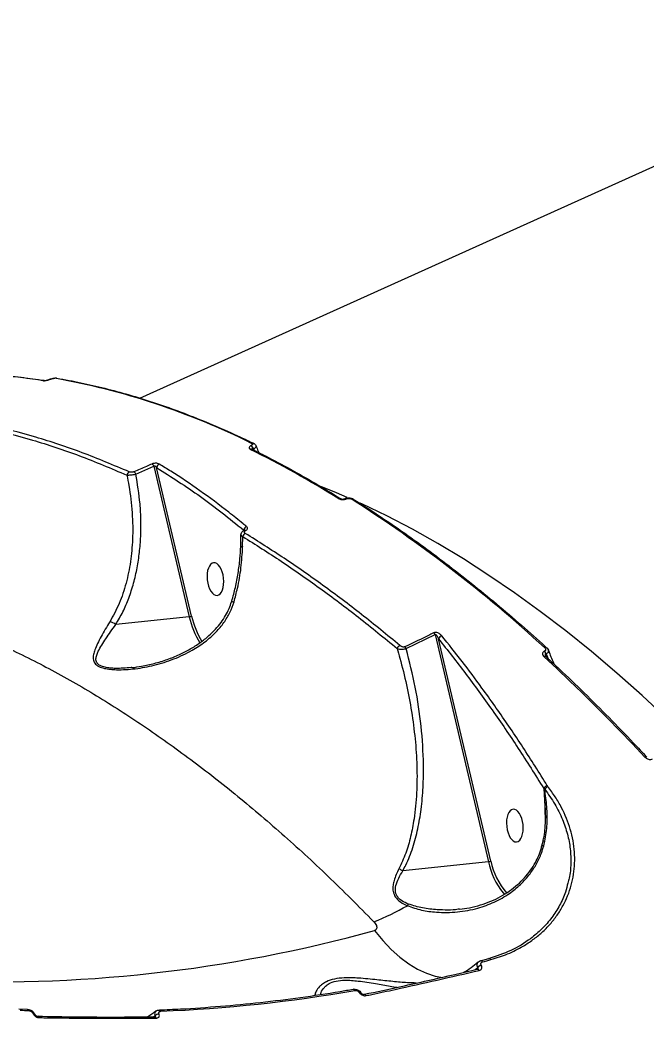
# Model space of a CAD drawing. Header units: millimetres. Extents: x -8422 to 28150, y -6982 to 5510.
# Drawn here: x 2952.8 to 3130.9, y 1674.9 to 1960.7 of the extents above; entities that cross this region are included whole.
import ezdxf

# ---------------------------------------------------------------- set-up
doc = ezdxf.new("R2010")
doc.units = ezdxf.units.MM
doc.layers.add('DIKOM_ОБЪЕКТ', color=7, linetype='Continuous')
doc.layers.add('DIKOM_РАЗМЕР_ОБЪЕКТА', color=7, linetype='Continuous')
doc.styles.add('style1', font='arial.ttf', dxfattribs={"width": 0.8})
doc.dimstyles.new('1-50', dxfattribs={"dimtxt": 300, "dimasz": 200, "dimexe": 100, "dimexo": 0, "dimgap": 100, "dimtad": 1, "dimdec": 0, "dimtxsty": 'style1', "dimcen": 0, "dimclrd": 7, "dimclre": 7, "dimadec": 1, "dimazin": 2, "dimtfac": 1, "dimtdec": 0, "dimtmove": 1, "dimatfit": 3, "dimfxl": 0, "dimlwd": 25, "dimlwe": 18, "dimarcsym": 0})

# ---------------------------------------------------------------- blocks, each defined once
blk = doc.blocks.new('*D1')
at = {"layer": 'Defpoints', "color": 0, "transparency": 16777216}
for p in [(-5348.28, 1737.01), (6047.45, 1360.22), (6047.45, -3315.33)]:
    blk.add_point(p, dxfattribs=at)
at = {"layer": 'DIKOM_РАЗМЕР_ОБЪЕКТА', "color": 7, "lineweight": 18, "transparency": 16777216}
for p, q in [((-5348.28, 1737.01), (-5348.28, -3415.33)), ((6047.45, 1360.22), (6047.45, -3415.33))]:
    blk.add_line(p, q, dxfattribs=at)
at = {"layer": 'DIKOM_РАЗМЕР_ОБЪЕКТА', "color": 7, "lineweight": 25, "transparency": 16777216}
blk.add_line((-5148.28, -3315.33), (5847.45, -3315.33), dxfattribs=at)
at = {"layer": 'DIKOM_РАЗМЕР_ОБЪЕКТА', "color": 7, "transparency": 16777216}
for points in [[(-5148.28, -3282), (-5148.28, -3348.67), (-5348.28, -3315.33)], [(5847.45, -3282), (5847.45, -3348.67), (6047.45, -3315.33)]]:
    blk.add_solid(points, dxfattribs=at)
at = {"layer": 'DIKOM_РАЗМЕР_ОБЪЕКТА', "color": 0, "transparency": 16777216, "insert": (349.59, -3062.16), "char_height": 300, "attachment_point": 5, "style": 'style1'}
blk.add_mtext('11400', dxfattribs=at)

msp = doc.modelspace()

# ---------------------------------------------------------------- linework, layer by layer
at = {"layer": 'DIKOM_ОБЪЕКТ', "color": 7, "linetype": 'Continuous', "lineweight": 15}
for p, q in [((2986.78, 1853.31), (3225.12, 1960.72)), ((2961.16, 1858.62), (2961.22, 1858.65)), ((2961.33, 1858.64), (2961.39, 1858.67)), ((3018.45, 1839.78), (3018.39, 1839.75)), ((3018.73, 1838.75), (3018.74, 1838.75)), ((3019.05, 1838.84), (3019.11, 1838.87)), ((3019.13, 1838.55), (3019.05, 1838.84)), ((3019.11, 1838.87), (3019.29, 1838.47)), ((2985.69, 1831.71), (2990.79, 1833.95)), ((2990.79, 1833.95), (3000.85, 1791.17)), ((3001.52, 1791.36), (2991.59, 1833.54)), ((3045.07, 1824.71), (3045.12, 1824.73)), ((3045.45, 1824.65), (3045.49, 1824.67)), ((3016.33, 1815.8), (3016.37, 1815.66)), ((3016.33, 1815.8), (3016.34, 1815.69)), ((3016.03, 1811.05), (3016.05, 1813.96)), ((3000.85, 1791.17), (2979.96, 1788.93)), ((3062.52, 1782.11), (3070.7, 1786.08)), ((3070.7, 1786.08), (3085.89, 1721.54)), ((3086.55, 1721.73), (3071.69, 1784.89)), ((3101.82, 1781.37), (3101.74, 1781.33)), ((3102.2, 1780.57), (3102.28, 1780.6)), ((3102.51, 1779.55), (3102.2, 1780.57)), ((3102.28, 1780.6), (3102.84, 1779.23)), ((2984.58, 1776.72), (2984.35, 1776.71)), ((3101.58, 1742.35), (3101.58, 1742.32)), ((3101.58, 1742.35), (3102.07, 1733.87)), ((3101.58, 1742.32), (3101.87, 1742.12)), ((3101.58, 1742.32), (3101.77, 1739.82)), ((3102.62, 1743.1), (3102.6, 1743.14)), ((3102.79, 1742.86), (3102.62, 1743.1)), ((3101.09, 1726.03), (3101.39, 1727.33)), ((3101.58, 1726.04), (3101.9, 1727.34)), ((3085.89, 1721.54), (3061.55, 1718.93)), ((3083.63, 1693.38), (3086.02, 1694.04)), ((3082.1, 1690.87), (3082.78, 1691.4)), ((3082.8, 1691.37), (3082.49, 1690.96)), ((3082.77, 1691), (3082.75, 1691)), ((3082.78, 1691.4), (3082.8, 1691.37)), ((3083.86, 1692.08), (3083.85, 1692.1)), ((3049.14, 1684.37), (3049.15, 1684.35)), ((3049.67, 1684.26), (3049.69, 1684.24)), ((2952.43, 1679.71), (2954.93, 1679.58)), ((2956.42, 1678.44), (2956.43, 1678.42)), ((2992.28, 1678.25), (2992.27, 1678.27)), ((2957.82, 1677.6), (2957.81, 1677.6)), ((2990.7, 1677.47), (2991.11, 1677.74)), ((2991.12, 1677.72), (2990.89, 1677.47)), ((2991.1, 1677.44), (2991.07, 1677.44)), ((2991.11, 1677.74), (2991.12, 1677.72))]:
    msp.add_line(p, q, dxfattribs=at)
at = {"layer": 'DIKOM_ОБЪЕКТ', "color": 7, "linetype": 'Continuous', "lineweight": 15, "flags": 128}
for points in [[(3045.75, 1825.07), (3042.71, 1826.36), (3038.27, 1828.15)], [(3136.77, 1762.09), (3129.59, 1768.75), (3122.37, 1775.14), (3115.13, 1781.27), (3107.87, 1787.11), (3100.6, 1792.67), (3093.31, 1797.94), (3086.03, 1802.91), (3078.76, 1807.59), (3071.49, 1811.96), (3064.25, 1816.03), (3057.04, 1819.79), (3049.85, 1823.23), (3049.46, 1823.41)], [(3012.87, 1795.4), (3012.9, 1795.43), (3013.03, 1795.45), (3013.26, 1795.44), (3013.57, 1795.4)], [(3101.72, 1779.75), (3105.33, 1776.4), (3108.94, 1772.98), (3112.53, 1769.5), (3116.12, 1765.97), (3119.69, 1762.37), (3123.25, 1758.72), (3126.8, 1755.01), (3130.34, 1751.25)], [(3101.9, 1727.34), (3101.65, 1727.36), (3101.49, 1727.36), (3101.42, 1727.34), (3101.41, 1727.33)], [(3090.05, 1712.68), (3090.45, 1712.24), (3090.47, 1712.21)], [(3053.51, 1701.98), (3055.85, 1699.16), (3058.26, 1696.63), (3060.73, 1694.42), (3063.23, 1692.55), (3065.74, 1691.02), (3068.25, 1689.85), (3070.74, 1689.05), (3072.95, 1688.65)], [(3084.18, 1693.04), (3084.09, 1693.16), (3084, 1693.25), (3083.91, 1693.32), (3083.81, 1693.37), (3083.72, 1693.39), (3083.63, 1693.38), (3083.63, 1693.38)], [(3049.15, 1684.35), (3049.29, 1684.37), (3049.42, 1684.37), (3049.52, 1684.35), (3049.61, 1684.31), (3049.67, 1684.26), (3049.69, 1684.23)], [(3050.58, 1683.83), (3050.58, 1683.83), (3050.56, 1683.82)]]:
    msp.add_lwpolyline(points, dxfattribs=at)
at = {"layer": 'DIKOM_ОБЪЕКТ', "color": 7, "linetype": 'Continuous', "lineweight": 15}
for centre, radius, start, end in [((2935.72, 1711.29), 148.84, 80.9028, 89.7559), ((2959.54, 1857.63), 0.689, 80.9803, 114.8883), ((2961.28, 1858.35), 0.294, 78.9986, 114.8585), ((2961.34, 1858.38), 0.295, 79.0348, 113.0867), ((2963.04, 1858.29), 0.689, 80.847, 114.896), ((2926.19, 1654.91), 207.26, 63.5252, 79.8378), ((3018.47, 1838.19), 0.624, 65.5606, 116.8845), ((2888.21, 1576.31), 292.85, 58.0137, 63.6506), ((3017.58, 1838.47), 1.51, 14.2282, 57.694), ((3017.64, 1838.5), 1.51, 14.2296, 57.6927), ((3018.86, 1839.87), 0.628, 65.8944, 116.7221), ((2984.34, 1831.22), 1.21, 115.3134, 171.1594), ((2984.54, 1831.23), 1.24, 22.6061, 62.2254), ((2989.64, 1833.45), 1.25, 23.5366, 62.9339), ((2992.78, 1833.42), 1.19, 111.5473, 174.4269), ((3043.62, 1824.19), 0.591, 61.1241, 118.3391), ((3045.21, 1824.34), 0.388, 51.4156, 110.2429), ((3045.25, 1824.36), 0.389, 51.4518, 110.0191), ((3047.18, 1824.1), 0.592, 61.0607, 118.2889), ((2833.58, 1490.46), 396.45, 47.4187, 57.4473), ((3017.56, 1815.57), 1.25, 108.8721, 169.5241), ((3016.65, 1815.28), 0.456, 57.9811, 112.2845), ((3017.36, 1813.64), 1.34, 115.3216, 166.2145), ((3016.09, 1814.9), 3.84, 261.0936, 269.1446), ((2977.71, 1786.29), 3.47, 49.5408, 80.7083), ((3000.67, 1793.09), 1.93, 275.5747, 296.195), ((3023.66, 1796.14), 23.34, 192.2979, 212.1563), ((3023.62, 1796.18), 22.62, 192.2962, 212.1784), ((3069.36, 1785.39), 1.51, 27.2089, 51.6773), ((3072.99, 1784.43), 1.38, 105.91, 160.6519), ((3061.41, 1781.55), 1.57, 115.1789, 158.8864), ((3061.17, 1781.46), 1.49, 25.8693, 50.4503), ((3100.52, 1780.08), 1.75, 16.1693, 45.772), ((3100.6, 1780.12), 1.75, 16.1669, 45.7678), ((3102.12, 1781.91), 0.54, 56.8306, 121.3682), ((3102, 1779.3), 0.533, 56.4865, 121.8346), ((3130.62, 1750.82), 0.514, 57.2673, 123.6428), ((3102.93, 1741.64), 1.53, 102.189, 152.259), ((3102.91, 1741.63), 1.5, 101.1009, 152.621), ((3103.36, 1741.21), 1.74, 109.0068, 148.5812), ((3085.7, 1723.46), 1.93, 275.5776, 296.1969), ((3106.25, 1725.68), 20.77, 191.4836, 218.7525), ((3105.99, 1725.67), 19.83, 191.446, 221.0053), ((3065.12, 1707.64), 2.68, 136.5279, 148.7965), ((3028.2, 1769.26), 69.48, 291.1893, 299.8989), ((2946.09, 2090.59), 403.18, 267.0955, 285.451), ((2977.06, 2088.63), 409.83, 285.1514, 285.4985), ((3086.05, 1693.46), 0.578, 24.2316, 92.8512), ((3082.76, 1690.45), 0.555, 20.8465, 88.7463), ((3084.32, 1690.24), 1.93, 104.3894, 143.0279), ((3084.34, 1690.21), 1.93, 104.3946, 143.0182), ((2976.28, 2092.82), 414.1, 272.2819, 279.9608), ((3047.4, 1684.77), 0.545, 20.5629, 88.8284), ((3049.32, 1683.93), 0.482, 43.7878, 112.2089), ((3050.57, 1683.25), 0.576, 22.5406, 88.3822), ((2976.13, 2104.35), 425.64, 266.8566, 267.1947), ((2954.84, 1679.12), 0.465, 11.6592, 78.757), ((2956.48, 1677.92), 0.519, 30.3002, 96.934), ((2956.49, 1677.9), 0.516, 29.4036, 97.0198), ((2992.32, 1676.61), 1.66, 91.9928, 137.2906), ((2992.33, 1676.59), 1.66, 91.9943, 137.2832), ((2992.29, 1678.91), 0.498, 15.3628, 82.5264), ((2957.72, 1677.11), 0.495, 13.7441, 78.0342), ((2990.96, 1676.96), 0.504, 13.7159, 73.4897)]:
    msp.add_arc(centre, radius, start, end, dxfattribs=at)
at = {"layer": 'DIKOM_ОБЪЕКТ', "color": 7, "linetype": 'Continuous', "lineweight": 15, "extrusion": (0, 0, -1)}
for centre in [(3008.29, 1801.87), (3093.38, 1731.82)]:
    msp.add_ellipse(centre, major_axis=(0.51, -4.64), ratio=0.500512, dxfattribs=at)
at = {"layer": 'DIKOM_ОБЪЕКТ', "color": 7, "linetype": 'Continuous', "lineweight": 15}
for points, knots in [([(2936.64, 1860.19), (2937.77, 1860.18), (2941.03, 1860.15), (2946.49, 1859.87), (2953.03, 1859.28), (2957.44, 1858.63), (2959.64, 1858.31)], [0, 0, 0, 0, 0.149903, 0.434026, 0.718205, 1, 1, 1, 1]), ([(2959.25, 1858.26), (2959.34, 1858.25), (2959.54, 1858.23), (2959.95, 1858.26), (2960.43, 1858.34), (2960.92, 1858.47), (2961.19, 1858.58), (2961.33, 1858.64)], [0, 0, 0, 0, 0.17419, 0.389579, 0.5958, 0.797864, 1, 1, 1, 1]), ([(2959.65, 1858.31), (2959.65, 1858.31), (2959.65, 1858.31), (2959.72, 1858.3), (2959.87, 1858.31), (2960.13, 1858.33), (2960.47, 1858.39), (2960.82, 1858.49), (2961.05, 1858.57), (2961.13, 1858.61), (2961.15, 1858.62)], [0, 0, 0, 0, 0.022632, 0.125728, 0.252587, 0.412966, 0.602738, 0.799381, 0.958504, 1, 1, 1, 1]), ([(2961.22, 1858.64), (2961.25, 1858.66), (2961.44, 1858.75), (2961.72, 1858.84), (2961.94, 1858.88), (2961.98, 1858.89)], [0, 0, 0, 0, 0.139836, 0.851615, 1, 1, 1, 1]), ([(2961.39, 1858.67), (2961.48, 1858.7), (2961.66, 1858.78), (2961.98, 1858.86), (2962.3, 1858.92), (2962.57, 1858.93), (2962.7, 1858.92), (2962.75, 1858.91)], [0, 0, 0, 0, 0.203992, 0.408009, 0.613506, 0.826558, 1, 1, 1, 1]), ([(2961.98, 1858.89), (2962.14, 1858.92), (2962.52, 1859), (2962.9, 1859.03), (2963.12, 1858.96), (2963.15, 1858.95)], [0, 0, 0, 0, 0.381062, 0.899652, 1, 1, 1, 1]), ([(2963.15, 1858.97), (2964.33, 1858.76), (2967.75, 1858.17), (2973.45, 1856.96), (2980.28, 1855.25), (2987.18, 1853.24), (2994.13, 1850.94), (3001.13, 1848.35), (3008.18, 1845.47), (3014.18, 1842.81), (3017.84, 1841.06), (3019.12, 1840.44)], [0, 0, 0, 0, 0.06529, 0.189176, 0.31308, 0.437007, 0.560953, 0.684915, 0.808889, 0.932875, 1, 1, 1, 1]), ([(2930.59, 1846.97), (2934.82, 1846.29), (2943.27, 1844.92), (2956.31, 1841.5), (2969.59, 1837.14), (2978.62, 1833.32), (2983.14, 1831.41)], [0, 0, 0, 0, 0.248615, 0.49723, 0.748615, 1, 1, 1, 1]), ([(2983.82, 1832.32), (2979.34, 1834.21), (2970.4, 1838), (2957.15, 1842.36), (2944.03, 1845.82), (2935.48, 1847.2), (2931.2, 1847.9)], [0, 0, 0, 0, 0.248617, 0.497233, 0.748617, 1, 1, 1, 1]), ([(3018.39, 1839.75), (3018.32, 1839.72), (3018.13, 1839.62), (3017.91, 1839.42), (3017.81, 1839.17), (3017.89, 1838.93), (3018.09, 1838.8), (3018.19, 1838.74)], [0, 0, 0, 0, 0.108309, 0.320426, 0.543071, 0.771549, 1, 1, 1, 1]), ([(3018.58, 1840.43), (3018.65, 1840.39), (3018.78, 1840.31), (3018.83, 1840.15), (3018.77, 1839.99), (3018.62, 1839.86), (3018.49, 1839.8), (3018.45, 1839.78)], [0, 0, 0, 0, 0.228851, 0.45789, 0.67852, 0.888359, 1, 1, 1, 1]), ([(3018.73, 1838.75), (3019.98, 1838.13), (3023.61, 1836.32), (3029.64, 1833.1), (3036.78, 1829.06), (3041.54, 1826.15), (3043.91, 1824.7)], [0, 0, 0, 0, 0.149903, 0.434684, 0.719473, 1, 1, 1, 1]), ([(3018.92, 1838.48), (3018.91, 1838.5), (3018.88, 1838.57), (3018.9, 1838.68), (3018.94, 1838.76), (3018.99, 1838.81), (3019.03, 1838.83), (3019.05, 1838.84)], [0, 0, 0, 0, 0.168588, 0.530141, 0.770453, 0.845746, 1, 1, 1, 1]), ([(3019.11, 1840.43), (3019.17, 1840.41), (3019.37, 1840.32), (3019.64, 1840.08), (3019.77, 1839.81), (3019.82, 1839.69)], [0, 0, 0, 0, 0.169787, 0.632473, 1, 1, 1, 1]), ([(3019.11, 1838.87), (3019.2, 1838.91), (3019.44, 1839.05), (3019.73, 1839.29), (3019.89, 1839.53), (3019.83, 1839.65), (3019.8, 1839.69)], [0, 0, 0, 0, 0.169329, 0.487623, 0.819819, 1, 1, 1, 1]), ([(3019.86, 1839.71), (3020.03, 1839.2), (3020.26, 1838.53), (3020.55, 1837.9), (3020.62, 1837.75)], [0, 0, 0, 0, 0.756724, 1, 1, 1, 1]), ([(2985.12, 1832.33), (2985.07, 1832.31), (2984.95, 1832.26), (2984.69, 1832.21), (2984.38, 1832.19), (2984.07, 1832.23), (2983.91, 1832.29), (2983.82, 1832.32)], [0, 0, 0, 0, 0.120781, 0.307544, 0.522941, 0.737448, 1, 1, 1, 1]), ([(2990.21, 1834.56), (2989.7, 1834.34), (2988.01, 1833.58), (2986.31, 1832.84), (2985.12, 1832.33)], [0, 0, 0, 0, 0.299626, 1, 1, 1, 1]), ([(2992.34, 1834.53), (2992.19, 1834.6), (2991.93, 1834.72), (2991.39, 1834.79), (2990.91, 1834.77), (2990.5, 1834.68), (2990.29, 1834.6), (2990.21, 1834.56)], [0, 0, 0, 0, 0.303848, 0.502337, 0.701696, 0.873286, 1, 1, 1, 1]), ([(2990.79, 1833.95), (2990.81, 1833.97), (2990.85, 1834.02), (2990.93, 1834.05), (2991.01, 1834.06), (2991.1, 1834.04), (2991.23, 1833.98), (2991.42, 1833.82), (2991.52, 1833.65), (2991.59, 1833.54)], [0, 0, 0, 0, 0.1045, 0.174081, 0.229761, 0.304754, 0.396704, 0.608642, 1, 1, 1, 1]), ([(2991.59, 1833.54), (2995.75, 1830.9), (3004.08, 1825.63), (3012.24, 1819.08), (3016.33, 1815.8)], [0, 0, 0, 0, 0.499174, 1, 1, 1, 1]), ([(3017.16, 1816.75), (3016.82, 1817.03), (3015.13, 1818.43), (3010.73, 1821.96), (3003.9, 1827.05), (2997.3, 1831.49), (2993.43, 1833.86), (2992.34, 1834.53)], [0, 0, 0, 0, 0.041373, 0.20687, 0.538149, 0.869428, 1, 1, 1, 1]), ([(2983.14, 1831.41), (2983.33, 1830.41), (2984.03, 1826.85), (2984.75, 1820.72), (2984.86, 1813.49), (2984.25, 1806.77), (2982.99, 1800.66), (2981.09, 1794.87), (2979.21, 1791.43), (2978.27, 1789.72)], [0, 0, 0, 0, 0.067277, 0.239767, 0.412222, 0.559662, 0.70751, 0.854763, 1, 1, 1, 1]), ([(2979.96, 1788.93), (2980.66, 1790.13), (2982.06, 1792.53), (2983.73, 1796.48), (2985.08, 1800.66), (2986.08, 1805.02), (2986.75, 1809.44), (2987.1, 1813.95), (2987.15, 1818.55), (2986.86, 1824.48), (2986.14, 1828.88), (2985.69, 1831.71)], [0, 0, 0, 0, 0.100648, 0.201315, 0.305243, 0.409184, 0.509637, 0.610098, 0.712666, 0.815239, 1, 1, 1, 1]), ([(2983.14, 1831.41), (2983.3, 1831.41), (2983.63, 1831.41), (2984.28, 1831.47), (2984.95, 1831.56), (2985.42, 1831.65), (2985.64, 1831.7), (2985.69, 1831.71)], [0, 0, 0, 0, 0.243511, 0.487546, 0.719763, 0.941827, 1, 1, 1, 1]), ([(3043.34, 1824.71), (3043.46, 1824.65), (3043.69, 1824.53), (3044.18, 1824.44), (3044.69, 1824.44), (3045.13, 1824.52), (3045.36, 1824.61), (3045.45, 1824.65)], [0, 0, 0, 0, 0.215047, 0.429979, 0.644702, 0.85921, 1, 1, 1, 1]), ([(3043.91, 1824.7), (3043.91, 1824.7), (3043.91, 1824.7), (3043.95, 1824.68), (3044.06, 1824.64), (3044.24, 1824.6), (3044.46, 1824.59), (3044.71, 1824.61), (3044.92, 1824.65), (3045.04, 1824.69), (3045.07, 1824.71), (3045.07, 1824.71)], [0, 0, 0, 0, 0.00996, 0.124343, 0.238614, 0.381582, 0.53382, 0.699775, 0.850635, 0.991461, 1, 1, 1, 1]), ([(3045.11, 1824.73), (3045.12, 1824.73), (3045.31, 1824.84), (3045.81, 1824.95), (3046.57, 1824.96), (3047.15, 1824.83), (3047.41, 1824.65), (3047.46, 1824.61)], [0, 0, 0, 0, 0.000923, 0.287693, 0.59529, 0.916764, 1, 1, 1, 1]), ([(3045.49, 1824.67), (3045.55, 1824.69), (3045.71, 1824.75), (3046, 1824.8), (3046.34, 1824.8), (3046.67, 1824.75), (3046.82, 1824.67), (3046.9, 1824.63)], [0, 0, 0, 0, 0.142275, 0.357082, 0.571536, 0.785724, 1, 1, 1, 1]), ([(3047.47, 1824.62), (3048.73, 1823.82), (3052.4, 1821.49), (3058.47, 1817.42), (3065.68, 1812.35), (3072.89, 1807.01), (3080.09, 1801.42), (3087.27, 1795.58), (3094.31, 1789.6), (3099.35, 1785.14), (3102.01, 1782.73), (3102.41, 1782.36)], [0, 0, 0, 0, 0.068852, 0.199675, 0.330499, 0.461321, 0.59214, 0.722957, 0.853771, 0.977697, 1, 1, 1, 1]), ([(3015.56, 1814.35), (3015.56, 1814.39), (3015.52, 1814.6), (3015.67, 1814.99), (3015.98, 1815.4), (3016.28, 1815.62), (3016.46, 1815.7), (3016.47, 1815.7)], [0, 0, 0, 0, 0.071523, 0.374744, 0.661636, 0.981505, 1, 1, 1, 1]), ([(3016.37, 1815.66), (3016.41, 1815.68), (3016.5, 1815.71), (3016.54, 1815.75), (3016.53, 1815.74), (3016.53, 1815.73)], [0, 0, 0, 0, 0.446199, 0.900719, 1, 1, 1, 1]), ([(3016.78, 1814.85), (3016.75, 1814.88), (3016.63, 1814.96), (3016.52, 1815.12), (3016.52, 1815.33), (3016.64, 1815.52), (3016.81, 1815.62), (3016.89, 1815.67)], [0, 0, 0, 0, 0.104367, 0.345367, 0.575949, 0.787741, 1, 1, 1, 1]), ([(3016.89, 1815.67), (3017.01, 1815.74), (3017.25, 1815.88), (3017.41, 1816.16), (3017.42, 1816.46), (3017.25, 1816.65), (3017.16, 1816.75)], [0, 0, 0, 0, 0.232226, 0.464001, 0.714018, 1, 1, 1, 1]), ([(3015.51, 1811.1), (3015.53, 1811.41), (3015.57, 1812.49), (3015.54, 1813.57), (3015.52, 1814.34)], [0, 0, 0, 0, 0.292256, 1, 1, 1, 1]), ([(3015.57, 1814.35), (3015.56, 1814.32), (3015.54, 1814.22), (3015.72, 1814.08), (3015.96, 1813.99), (3016.05, 1813.96)], [0, 0, 0, 0, 0.187005, 0.667663, 1, 1, 1, 1]), ([(3016.05, 1813.96), (3019.7, 1811.66), (3026.99, 1807.06), (3037.96, 1799.36), (3048.96, 1791.13), (3056.28, 1785.12), (3059.94, 1782.11)], [0, 0, 0, 0, 0.249121, 0.498243, 0.749121, 1, 1, 1, 1]), ([(3060.74, 1782.97), (3057.1, 1785.96), (3049.82, 1791.93), (3038.83, 1800.17), (3027.81, 1807.9), (3020.46, 1812.53), (3016.78, 1814.85)], [0, 0, 0, 0, 0.249122, 0.498243, 0.749122, 1, 1, 1, 1]), ([(3012.88, 1795.4), (3012.9, 1795.47), (3013.32, 1796.81), (3014, 1799.51), (3014.77, 1803.53), (3015.28, 1807.41), (3015.41, 1809.95), (3015.47, 1811.1)], [0, 0, 0, 0, 0.013701, 0.267503, 0.523722, 0.783168, 1, 1, 1, 1]), ([(3013.57, 1795.4), (3013.91, 1796.68), (3014.76, 1799.85), (3015.67, 1805.09), (3015.91, 1809.06), (3016.03, 1811.05)], [0, 0, 0, 0, 0.251274, 0.623475, 1, 1, 1, 1]), ([(2851.72, 1798.09), (2853.59, 1798.52), (2859.26, 1799.83), (2869.28, 1800.7), (2881.68, 1800.78), (2894.33, 1799.58), (2907.13, 1797.24), (2920.06, 1793.8), (2933.24, 1789.27), (2946.61, 1783.67), (2960.11, 1777.03), (2973.6, 1769.41), (2987.05, 1760.83), (3000.45, 1751.34), (3013.83, 1740.93), (3027.14, 1729.63), (3040.34, 1717.56), (3048.99, 1708.83), (3053.31, 1704.48)], [0, 0, 0, 0, 0.032963, 0.100132, 0.167302, 0.234353, 0.298602, 0.363052, 0.427607, 0.492166, 0.556624, 0.620878, 0.683909, 0.747125, 0.810436, 0.873747, 0.936966, 1, 1, 1, 1]), ([(2978.27, 1789.72), (2977.41, 1788.3), (2975.68, 1785.46), (2974.22, 1782.45), (2973.59, 1780.39), (2973.49, 1779.13), (2973.87, 1777.93), (2975.02, 1777), (2976.66, 1776.46), (2978.39, 1776.19), (2981.31, 1776.02), (2985.54, 1776.28), (2991.02, 1777.33), (2996.48, 1779.03), (3001.31, 1781.3), (3005.35, 1783.94), (3008.37, 1786.59), (3010.74, 1789.44), (3012.5, 1792.31), (3013.22, 1794.39), (3013.57, 1795.4)], [0, 0, 0, 0, 0.088105, 0.176018, 0.208486, 0.240859, 0.274382, 0.308217, 0.337711, 0.365322, 0.393013, 0.473609, 0.554494, 0.640479, 0.726385, 0.789653, 0.852836, 0.90274, 0.952583, 1, 1, 1, 1]), ([(2984.57, 1776.7), (2984.59, 1776.7), (2985.51, 1776.78), (2987.63, 1777.16), (2990.98, 1777.86), (2994.57, 1778.95), (2998, 1780.32), (3001.13, 1781.92), (3003.94, 1783.72), (3006.33, 1785.63), (3008.31, 1787.56), (3009.9, 1789.48), (3011.19, 1791.44), (3012.2, 1793.41), (3012.65, 1794.76), (3012.87, 1795.4)], [0, 0, 0, 0, 0.001538, 0.078549, 0.181409, 0.290158, 0.393447, 0.491215, 0.58405, 0.672867, 0.746027, 0.815278, 0.880606, 0.942368, 1, 1, 1, 1]), ([(2984.35, 1776.71), (2982.85, 1776.58), (2980.83, 1776.4), (2978.36, 1776.55), (2976.86, 1776.78), (2975.49, 1777.22), (2974.83, 1777.75), (2974.41, 1778.4), (2974.27, 1779.16), (2974.51, 1780.25), (2975.06, 1781.55), (2975.94, 1783.09), (2977.54, 1785.54), (2978.99, 1787.57), (2979.96, 1788.93)], [0, 0, 0, 0, 0.154395, 0.20805, 0.262763, 0.322187, 0.380521, 0.391644, 0.46121, 0.526283, 0.592766, 0.693004, 0.793326, 1, 1, 1, 1]), ([(3070.3, 1786.58), (3069.8, 1786.33), (3067.32, 1785.08), (3064.6, 1783.76), (3062.35, 1782.72), (3062.12, 1782.61)], [0, 0, 0, 0, 0.183169, 0.915883, 1, 1, 1, 1]), ([(3072.61, 1785.75), (3072.4, 1785.98), (3072.09, 1786.3), (3071.48, 1786.59), (3071.05, 1786.7), (3070.67, 1786.7), (3070.43, 1786.64), (3070.32, 1786.59), (3070.3, 1786.58)], [0, 0, 0, 0, 0.403002, 0.573318, 0.74513, 0.853365, 0.961734, 1, 1, 1, 1]), ([(3070.7, 1786.08), (3070.71, 1786.09), (3070.73, 1786.11), (3070.76, 1786.14), (3070.79, 1786.15), (3070.83, 1786.15), (3070.88, 1786.15), (3071, 1786.09), (3071.15, 1785.92), (3071.34, 1785.63), (3071.53, 1785.28), (3071.64, 1785.02), (3071.69, 1784.89)], [0, 0, 0, 0, 0.025457, 0.051729, 0.078255, 0.086454, 0.115001, 0.152878, 0.302957, 0.490737, 0.748983, 1, 1, 1, 1]), ([(3071.69, 1784.89), (3074.27, 1781.63), (3079.43, 1775.13), (3086.98, 1764.7), (3094.39, 1753.84), (3099.18, 1746.18), (3101.58, 1742.35)], [0, 0, 0, 0, 0.249267, 0.498536, 0.749267, 1, 1, 1, 1]), ([(3102.6, 1743.14), (3102.32, 1743.6), (3100.89, 1745.92), (3097.14, 1751.86), (3091.27, 1760.76), (3084.61, 1770.19), (3078.38, 1778.53), (3074.54, 1783.34), (3072.61, 1785.75)], [0, 0, 0, 0, 0.029989, 0.149947, 0.390056, 0.630166, 0.815082, 1, 1, 1, 1]), ([(3059.94, 1782.11), (3060.2, 1781.21), (3061.18, 1777.79), (3062.64, 1771.82), (3064.09, 1764.15), (3065.11, 1756.44), (3065.63, 1748.72), (3065.57, 1741.09), (3064.93, 1734.41), (3063.84, 1728.69), (3062.48, 1723.9), (3061.11, 1720.97), (3060.43, 1719.51)], [0, 0, 0, 0, 0.041992, 0.159736, 0.277474, 0.396679, 0.516259, 0.635634, 0.754559, 0.836398, 0.918367, 1, 1, 1, 1]), ([(3059.94, 1782.11), (3060.14, 1782.06), (3060.55, 1781.96), (3061.31, 1781.93), (3062.01, 1781.98), (3062.36, 1782.07), (3062.52, 1782.11)], [0, 0, 0, 0, 0.282949, 0.567494, 0.811201, 1, 1, 1, 1]), ([(3062.12, 1782.61), (3062.07, 1782.59), (3061.96, 1782.55), (3061.74, 1782.54), (3061.48, 1782.57), (3061.1, 1782.7), (3060.89, 1782.86), (3060.74, 1782.97)], [0, 0, 0, 0, 0.121238, 0.252322, 0.411595, 0.599378, 1, 1, 1, 1]), ([(3061.55, 1718.93), (3061.83, 1719.48), (3062.94, 1721.58), (3064.47, 1725.54), (3065.88, 1730.86), (3066.83, 1736.59), (3067.37, 1742.68), (3067.5, 1750.56), (3066.89, 1760.06), (3065.26, 1771.13), (3063.43, 1778.45), (3062.52, 1782.11)], [0, 0, 0, 0, 0.031073, 0.11984, 0.208954, 0.297929, 0.396824, 0.495743, 0.663632, 0.831972, 1, 1, 1, 1]), ([(3101.74, 1781.33), (3101.69, 1781.31), (3101.51, 1781.21), (3101.3, 1780.98), (3101.22, 1780.62), (3101.32, 1780.19), (3101.58, 1779.91), (3101.72, 1779.75)], [0, 0, 0, 0, 0.079622, 0.275726, 0.470753, 0.710535, 1, 1, 1, 1]), ([(3101.84, 1782.37), (3101.93, 1782.27), (3102.09, 1782.09), (3102.16, 1781.81), (3102.1, 1781.59), (3101.97, 1781.45), (3101.85, 1781.39), (3101.82, 1781.37)], [0, 0, 0, 0, 0.302565, 0.534714, 0.725484, 0.917113, 1, 1, 1, 1]), ([(3102.28, 1780.6), (3102.35, 1780.64), (3102.58, 1780.76), (3102.85, 1781.01), (3103.01, 1781.32), (3102.95, 1781.51), (3102.92, 1781.59)], [0, 0, 0, 0, 0.13393, 0.440955, 0.73521, 1, 1, 1, 1]), ([(3102.4, 1782.35), (3102.46, 1782.3), (3102.69, 1782.11), (3102.89, 1781.84), (3102.94, 1781.61), (3102.94, 1781.6)], [0, 0, 0, 0, 0.246727, 0.965818, 1, 1, 1, 1]), ([(3102.95, 1781.6), (3103.01, 1781.43), (3103.46, 1780.08), (3104.03, 1778.79), (3104.53, 1777.67)], [0, 0, 0, 0, 0.127559, 1, 1, 1, 1]), ([(3102.15, 1779.93), (3102.13, 1780), (3102.08, 1780.14), (3102.07, 1780.33), (3102.1, 1780.46), (3102.14, 1780.53), (3102.18, 1780.56), (3102.2, 1780.57)], [0, 0, 0, 0, 0.299524, 0.638332, 0.778575, 0.90684, 1, 1, 1, 1]), ([(3102.14, 1779.93), (3102.14, 1779.93), (3102.14, 1779.95), (3102.16, 1779.88), (3102.25, 1779.79), (3102.3, 1779.74)], [0, 0, 0, 0, 0.047124, 0.538315, 1, 1, 1, 1]), ([(3102.29, 1779.75), (3103.54, 1778.59), (3107.15, 1775.25), (3113.11, 1769.53), (3120.15, 1762.53), (3126.07, 1756.41), (3129.64, 1752.59), (3130.9, 1751.25)], [0, 0, 0, 0, 0.129331, 0.375074, 0.620817, 0.866554, 1, 1, 1, 1]), ([(3130.34, 1751.25), (3130.44, 1751.15), (3130.66, 1750.95), (3131.1, 1750.72), (3131.59, 1750.6), (3132.07, 1750.59), (3132.34, 1750.68), (3132.48, 1750.73)], [0, 0, 0, 0, 0.189044, 0.404521, 0.606848, 0.803356, 1, 1, 1, 1]), ([(3086.57, 1693.7), (3088.19, 1694.21), (3091.44, 1695.23), (3095.38, 1697.24), (3098.58, 1699.34), (3101.14, 1701.43), (3103.44, 1703.76), (3105.44, 1706.29), (3107.11, 1708.98), (3108.46, 1711.82), (3109.47, 1714.82), (3110.13, 1717.92), (3110.43, 1721.07), (3110.38, 1724.27), (3109.97, 1727.51), (3108.95, 1731.77), (3107.24, 1735.95), (3104.94, 1739.95), (3103.51, 1741.89), (3102.79, 1742.86)], [0, 0, 0, 0, 0.074564, 0.150193, 0.20279, 0.255386, 0.309519, 0.363652, 0.416291, 0.468931, 0.523106, 0.577282, 0.6299, 0.682517, 0.736665, 0.790812, 0.893943, 0.946971, 1, 1, 1, 1]), ([(3101.9, 1727.34), (3102.16, 1728.97), (3102.69, 1732.22), (3102.55, 1737.18), (3102.1, 1740.46), (3101.87, 1742.12)], [0, 0, 0, 0, 0.331742, 0.663845, 1, 1, 1, 1]), ([(3101.87, 1742.12), (3102.87, 1740.74), (3104.85, 1737.97), (3106.96, 1733.68), (3108.41, 1729.39), (3109.21, 1725.16), (3109.36, 1720.97), (3109.09, 1717.71), (3108.58, 1715.94), (3108.45, 1715.47)], [0, 0, 0, 0, 0.165649, 0.331294, 0.48485, 0.638893, 0.792446, 0.94596, 1, 1, 1, 1]), ([(3101.77, 1739.82), (3101.77, 1739.79), (3101.88, 1738.41), (3101.94, 1737.02), (3102, 1735.68)], [0, 0, 0, 0, 0.024261, 1, 1, 1, 1]), ([(3101.39, 1727.33), (3101.49, 1727.78), (3101.78, 1729.03), (3102.01, 1731.24), (3102.12, 1733.8), (3102.02, 1735.55), (3101.98, 1736.34)], [0, 0, 0, 0, 0.152768, 0.420584, 0.735827, 1, 1, 1, 1]), ([(3062.83, 1709.03), (3064.17, 1708.57), (3066.84, 1707.66), (3071.66, 1707.07), (3077.06, 1707.1), (3082.61, 1708.11), (3087.59, 1709.93), (3091.67, 1712.25), (3095.07, 1715.01), (3097.64, 1717.87), (3099.61, 1720.91), (3100.88, 1723.6), (3101.39, 1725.36), (3101.58, 1726.04)], [0, 0, 0, 0, 0.089953, 0.180155, 0.306841, 0.433485, 0.539377, 0.645176, 0.730569, 0.815883, 0.885729, 0.955519, 1, 1, 1, 1]), ([(3077.67, 1708.07), (3078.61, 1708.18), (3080.62, 1708.43), (3083.6, 1709.18), (3086.57, 1710.23), (3089.34, 1711.57), (3091.87, 1713.15), (3094.15, 1714.95), (3096.15, 1716.92), (3097.84, 1719.03), (3099.19, 1721.15), (3100.21, 1723.3), (3100.81, 1724.91), (3101.01, 1725.85), (3101.05, 1726.03)], [0, 0, 0, 0, 0.0913, 0.195569, 0.297347, 0.396198, 0.492297, 0.584526, 0.673697, 0.75887, 0.839911, 0.908995, 0.982051, 1, 1, 1, 1]), ([(3101.58, 1726.04), (3101.56, 1726.05), (3101.4, 1726.07), (3101.19, 1726.07), (3101.06, 1726.06), (3101.1, 1726.02), (3101.1, 1726.02)], [0, 0, 0, 0, 0.084639, 0.526244, 0.998544, 1, 1, 1, 1]), ([(3060.43, 1719.51), (3059.91, 1718.41), (3059.18, 1716.86), (3058.73, 1714.84), (3058.68, 1713.39), (3059.1, 1711.84), (3060.4, 1710.28), (3061.84, 1709.46), (3062.73, 1709.07), (3062.83, 1709.03)], [0, 0, 0, 0, 0.286512, 0.401568, 0.516304, 0.657467, 0.799393, 0.976349, 1, 1, 1, 1]), ([(3063.18, 1709.48), (3062.51, 1709.77), (3061.3, 1710.28), (3059.98, 1711.47), (3059.33, 1713), (3059.51, 1714.83), (3060.32, 1716.86), (3061.1, 1718.23), (3061.54, 1718.93), (3061.54, 1718.93)], [0, 0, 0, 0, 0.159566, 0.287556, 0.415067, 0.593507, 0.794044, 0.999729, 1, 1, 1, 1]), ([(3060.43, 1719.51), (3060.46, 1719.5), (3060.66, 1719.44), (3061.05, 1719.27), (3061.37, 1719.05), (3061.54, 1718.93)], [0, 0, 0, 0, 0.084384, 0.49735, 1, 1, 1, 1]), ([(3061.54, 1718.93), (3061.54, 1718.93), (3061.54, 1718.93), (3061.55, 1718.93), (3061.55, 1718.93), (3061.55, 1718.93)], [0, 0, 0, 0, 0.345224, 0.814418, 1, 1, 1, 1]), ([(3108.45, 1715.47), (3108.24, 1714.61), (3107.71, 1712.41), (3106.18, 1709.1), (3103.96, 1705.59), (3101.18, 1702.41), (3097.4, 1699.17), (3092.41, 1696.11), (3088.05, 1694.66), (3085.87, 1693.94)], [0, 0, 0, 0, 0.086011, 0.218096, 0.350161, 0.482649, 0.614716, 0.807358, 1, 1, 1, 1]), ([(3077.67, 1708.07), (3077.54, 1708.05), (3075.46, 1707.67), (3071.92, 1707.82), (3067.15, 1708.26), (3064.5, 1709.07), (3063.18, 1709.48)], [0, 0, 0, 0, 0.02588, 0.433354, 0.717087, 1, 1, 1, 1]), ([(3053.31, 1704.48), (3053.46, 1704.31), (3053.77, 1703.96), (3054.03, 1703.44), (3054.14, 1702.97), (3054.11, 1702.58), (3053.97, 1702.28), (3053.76, 1702.07), (3053.59, 1702.01), (3053.51, 1701.98)], [0, 0, 0, 0, 0.194399, 0.403694, 0.553896, 0.691, 0.835064, 0.9219, 1, 1, 1, 1]), ([(3078.92, 1690.12), (3079.6, 1690.53), (3080.97, 1691.38), (3082.27, 1692.49), (3082.93, 1693.06)], [0, 0, 0, 0, 0.493574, 1, 1, 1, 1]), ([(3082.97, 1693.01), (3082.89, 1692.94), (3082.73, 1692.81), (3082.6, 1692.47), (3082.56, 1692.03), (3082.67, 1691.63), (3082.77, 1691.42), (3082.78, 1691.4)], [0, 0, 0, 0, 0.196435, 0.368822, 0.663054, 0.954774, 1, 1, 1, 1]), ([(3082.95, 1693), (3082.99, 1693.04), (3083.14, 1693.21), (3083.4, 1693.34), (3083.61, 1693.37), (3083.63, 1693.37)], [0, 0, 0, 0, 0.192504, 0.912628, 1, 1, 1, 1]), ([(3083.85, 1692.1), (3083.84, 1692.12), (3083.78, 1692.21), (3083.71, 1692.4), (3083.72, 1692.62), (3083.81, 1692.81), (3083.95, 1692.96), (3084.11, 1693.01), (3084.18, 1693.04)], [0, 0, 0, 0, 0.034025, 0.252284, 0.470563, 0.597932, 0.819305, 1, 1, 1, 1]), ([(3050.58, 1683.85), (3054.08, 1684.59), (3062.61, 1686.39), (3073.35, 1688.8), (3080.61, 1690.51), (3082.77, 1691.02)], [0, 0, 0, 0, 0.32891, 0.800411, 1, 1, 1, 1]), ([(3051.1, 1683.47), (3051.65, 1683.59), (3054.4, 1684.17), (3065.07, 1686.46), (3075.29, 1688.81), (3083.28, 1690.64)], [0, 0, 0, 0, 0.051711, 0.258553, 1, 1, 1, 1]), ([(3082.75, 1691), (3082.76, 1691), (3082.8, 1691.01), (3082.8, 1691.01), (3082.81, 1691.02)], [0, 0, 0, 0, 0.189461, 1, 1, 1, 1]), ([(3082.8, 1691.37), (3082.81, 1691.35), (3082.85, 1691.28), (3082.86, 1691.16), (3082.83, 1691.05), (3082.79, 1691), (3082.78, 1690.99)], [0, 0, 0, 0, 0.213922, 0.554041, 0.910614, 1, 1, 1, 1]), ([(3083.28, 1690.64), (3083.42, 1690.69), (3083.69, 1690.78), (3083.95, 1691.07), (3084.06, 1691.44), (3084.01, 1691.79), (3083.9, 1692), (3083.86, 1692.08)], [0, 0, 0, 0, 0.218259, 0.436735, 0.653009, 0.86574, 1, 1, 1, 1]), ([(3065.37, 1687.05), (3064.54, 1687.07), (3062.46, 1687.13), (3058.7, 1687.48), (3054.89, 1687.89), (3051.62, 1688.24), (3049.19, 1688.45), (3046.93, 1688.56), (3044.56, 1688.55), (3042, 1688.26), (3039.98, 1687.56), (3038.67, 1686.77), (3037.63, 1685.85), (3036.83, 1684.74), (3036.62, 1683.96), (3036.51, 1683.58)], [0, 0, 0, 0, 0.079924, 0.201545, 0.323118, 0.390577, 0.457965, 0.510758, 0.563451, 0.641445, 0.719616, 0.772199, 0.824881, 0.915732, 1, 1, 1, 1]), ([(3038.18, 1683.84), (3038.2, 1683.91), (3038.27, 1684.43), (3038.73, 1685.25), (3039.57, 1686.21), (3040.67, 1687), (3042.47, 1687.68), (3044.81, 1687.9), (3046.99, 1687.82), (3049.09, 1687.61), (3051.37, 1687.28), (3054.42, 1686.77), (3057.34, 1686.24), (3059.29, 1685.94), (3059.95, 1685.85)], [0, 0, 0, 0, 0.020146, 0.138252, 0.202983, 0.269308, 0.364074, 0.458702, 0.523512, 0.590208, 0.676081, 0.763211, 0.920424, 1, 1, 1, 1]), ([(2992.35, 1679.41), (2994.35, 1679.5), (3000.17, 1679.75), (3009.77, 1680.42), (3021.13, 1681.51), (3032.45, 1682.91), (3041.2, 1684.24), (3046.17, 1685.1), (3047.41, 1685.31)], [0, 0, 0, 0, 0.108267, 0.314231, 0.520199, 0.726168, 0.932139, 1, 1, 1, 1]), ([(3047.41, 1685.3), (3047.6, 1685.32), (3048.03, 1685.37), (3048.7, 1685.16), (3049.31, 1684.78), (3049.55, 1684.4), (3049.65, 1684.24)], [0, 0, 0, 0, 0.222535, 0.494271, 0.780426, 1, 1, 1, 1]), ([(3047.91, 1684.96), (3047.91, 1684.96), (3048, 1684.97), (3048.2, 1684.98), (3048.48, 1684.91), (3048.74, 1684.78), (3048.97, 1684.61), (3049.09, 1684.45), (3049.14, 1684.37)], [0, 0, 0, 0, 0.004369, 0.219839, 0.435596, 0.568256, 0.79384, 1, 1, 1, 1]), ([(3049.15, 1684.35), (3049.21, 1684.27), (3049.35, 1684.07), (3049.68, 1683.78), (3050.14, 1683.54), (3050.65, 1683.42), (3050.95, 1683.46), (3051.1, 1683.47)], [0, 0, 0, 0, 0.13425, 0.34697, 0.563254, 0.781726, 1, 1, 1, 1]), ([(3049.69, 1684.23), (3049.7, 1684.21), (3049.73, 1684.16), (3049.84, 1684.06), (3049.98, 1683.95), (3050.16, 1683.87), (3050.34, 1683.82), (3050.49, 1683.81), (3050.54, 1683.82), (3050.56, 1683.83)], [0, 0, 0, 0, 0.110754, 0.255079, 0.393329, 0.545024, 0.700513, 0.863298, 1, 1, 1, 1]), ([(2954.93, 1679.57), (2955.13, 1679.55), (2955.57, 1679.5), (2956.21, 1679.14), (2956.7, 1678.68), (2956.85, 1678.31), (2956.9, 1678.17)], [0, 0, 0, 0, 0.237284, 0.52475, 0.824419, 1, 1, 1, 1]), ([(2955.29, 1679.22), (2955.3, 1679.22), (2955.39, 1679.21), (2955.59, 1679.17), (2955.85, 1679.05), (2956.09, 1678.89), (2956.29, 1678.69), (2956.38, 1678.52), (2956.42, 1678.44)], [0, 0, 0, 0, 0.004354, 0.219828, 0.435593, 0.568255, 0.793835, 1, 1, 1, 1]), ([(2956.43, 1678.42), (2956.47, 1678.33), (2956.57, 1678.12), (2956.85, 1677.79), (2957.27, 1677.49), (2957.74, 1677.28), (2958.05, 1677.24), (2958.2, 1677.23)], [0, 0, 0, 0, 0.134264, 0.346978, 0.563256, 0.78174, 1, 1, 1, 1]), ([(2956.93, 1678.19), (2956.93, 1678.18), (2956.93, 1678.17), (2956.94, 1678.16), (2956.94, 1678.16)], [0, 0, 0, 0, 0.784837, 1, 1, 1, 1]), ([(2956.94, 1678.16), (2956.95, 1678.14), (2956.96, 1678.1), (2957.04, 1678), (2957.16, 1677.87), (2957.32, 1677.75), (2957.51, 1677.66), (2957.68, 1677.61), (2957.78, 1677.6), (2957.8, 1677.6), (2957.8, 1677.6)], [0, 0, 0, 0, 0.105777, 0.243565, 0.377949, 0.530604, 0.68862, 0.851234, 0.995449, 1, 1, 1, 1]), ([(2988.97, 1677.45), (2989.02, 1677.48), (2989.84, 1677.94), (2990.64, 1678.55), (2991.39, 1679.12)], [0, 0, 0, 0, 0.063691, 1, 1, 1, 1]), ([(2991.42, 1679.07), (2991.39, 1679.05), (2991.27, 1678.99), (2991.11, 1678.75), (2990.99, 1678.36), (2991.03, 1677.98), (2991.1, 1677.77), (2991.11, 1677.74)], [0, 0, 0, 0, 0.094265, 0.28853, 0.620191, 0.949032, 1, 1, 1, 1]), ([(2991.42, 1679.06), (2991.48, 1679.12), (2991.68, 1679.29), (2992.02, 1679.4), (2992.28, 1679.39), (2992.35, 1679.38)], [0, 0, 0, 0, 0.249863, 0.779815, 1, 1, 1, 1]), ([(2991.45, 1677.08), (2991.59, 1677.09), (2991.88, 1677.12), (2992.19, 1677.33), (2992.36, 1677.63), (2992.38, 1677.96), (2992.3, 1678.17), (2992.28, 1678.25)], [0, 0, 0, 0, 0.218246, 0.436751, 0.653026, 0.865749, 1, 1, 1, 1]), ([(2992.27, 1678.27), (2992.26, 1678.28), (2992.22, 1678.38), (2992.19, 1678.57), (2992.24, 1678.76), (2992.35, 1678.91), (2992.52, 1679.02), (2992.69, 1679.04), (2992.77, 1679.04)], [0, 0, 0, 0, 0.034003, 0.252269, 0.470518, 0.597941, 0.819303, 1, 1, 1, 1]), ([(2957.82, 1677.62), (2961.44, 1677.56), (2970.23, 1677.41), (2981.33, 1677.37), (2988.84, 1677.45), (2991.07, 1677.47)], [0, 0, 0, 0, 0.328949, 0.800485, 1, 1, 1, 1]), ([(2958.2, 1677.23), (2958.77, 1677.22), (2961.61, 1677.17), (2972.62, 1677.02), (2983.19, 1677.05), (2991.45, 1677.08)], [0, 0, 0, 0, 0.05171, 0.258552, 1, 1, 1, 1]), ([(2990.97, 1677.45), (2991.01, 1677.45), (2991.09, 1677.44), (2991.14, 1677.46), (2991.13, 1677.45), (2991.13, 1677.45)], [0, 0, 0, 0, 0.459349, 0.946264, 1, 1, 1, 1]), ([(2991.12, 1677.72), (2991.13, 1677.69), (2991.15, 1677.62), (2991.14, 1677.51), (2991.09, 1677.44), (2991.06, 1677.4)], [0, 0, 0, 0, 0.240375, 0.622772, 1, 1, 1, 1])]:
    msp.add_open_spline(points, degree=3, knots=knots, dxfattribs=at)

# ---------------------------------------------------------------- dimensions: what is measured, and where the dimension line sits
at = {"layer": 'DIKOM_РАЗМЕР_ОБЪЕКТА'}
dim = msp.add_linear_dim(base=(6047.45, -3315.33), p1=(-5348.28, 1737.01), p2=(6047.45, 1360.22), text='11400', dimstyle='1-50', override={"dimscale": 1, "dimtix": 0, "dimtofl": 1, "dimtmove": 1, "dimatfit": 3}, dxfattribs=at)
dim.commit()
dim.dimension.update_dxf_attribs({"geometry": '*D1', "text_midpoint": (349.59, -3062.16)})

doc.saveas('drawing.dxf')
